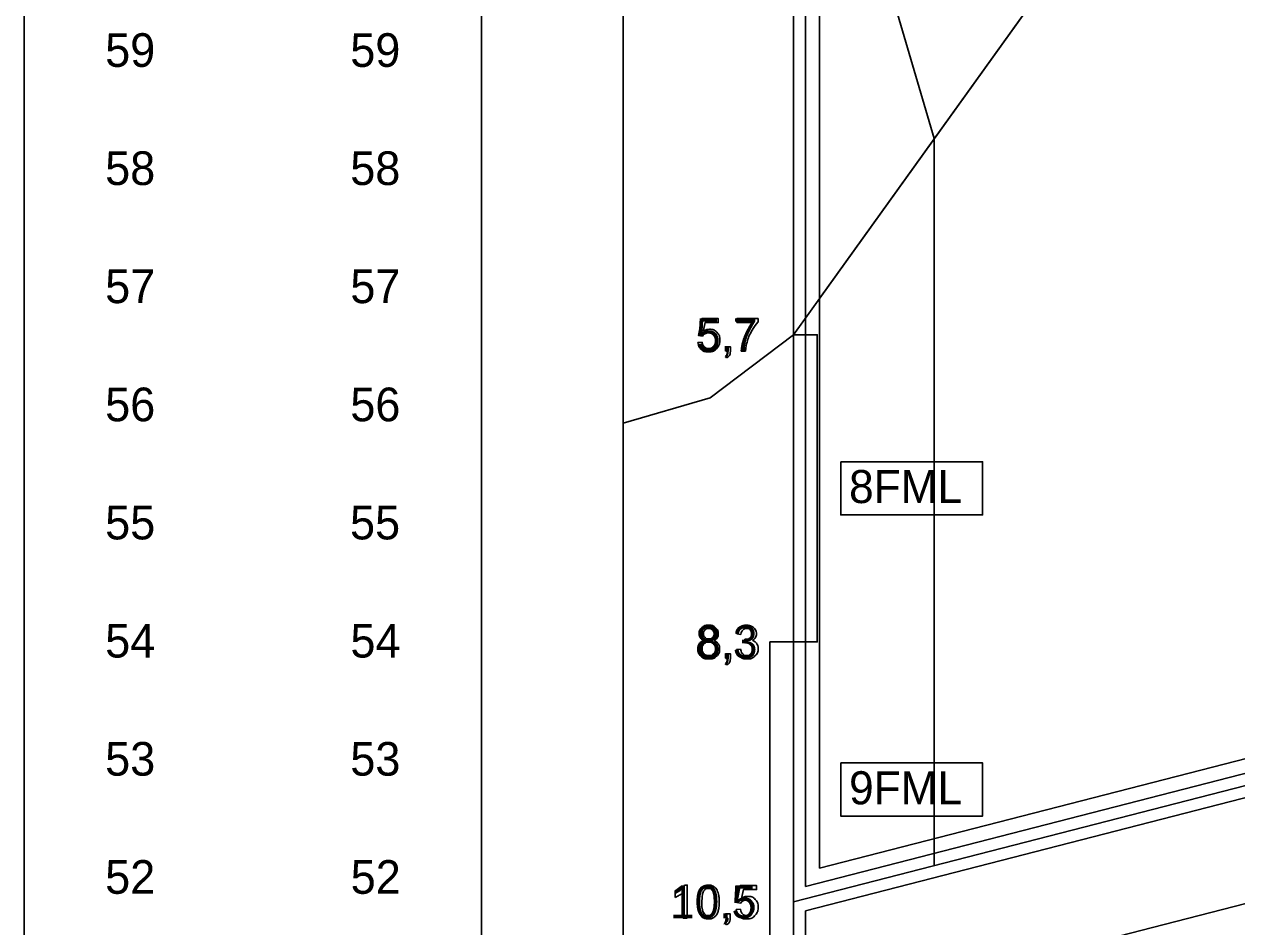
# Model space of a CAD drawing. Extents: x 533733 to 539665, y 6559126 to 6560746.
# Drawn here: x 538833.1 to 539038.4, y 6560193.4 to 6560346.2 of the extents above; entities that cross this region are included whole.
import ezdxf

# ---------------------------------------------------------------- set-up
doc = ezdxf.new("R2010")
doc.units = 0
for name, color, linetype in [('ABIJOONIS', 7, 'Continuous'), ('Default', 7, 'Continuous'), ('GEOLPUNKT', 7, 'Continuous'), ('KITSENDUSED', 7, 'Continuous'), ('LAMAM', 7, 'Continuous'), ('Laod', 7, 'Continuous'), ('PIIR_ME', 7, 'Continuous'), ('PIIRIMLEITUD', 7, 'Continuous'), ('PLOKK', 7, 'Continuous'), ('Veetase', 7, 'Continuous')]:
    doc.layers.add(name, color=color, linetype=linetype)

msp = doc.modelspace()

# ---------------------------------------------------------------- linework, layer by layer
msp.add_line((538963.4, 6560407.67), (538963.4, 6560107.67))
at = {"layer": 'ABIJOONIS'}
for p, q in [((539043.8, 6560405.69), (538963.4, 6560293.67)), ((538963.4, 6560293.67), (539043.8, 6560405.69)), ((538934.54, 6560388.36), (538934.54, 6560278.72)), ((538949.3, 6560282.98), (538963.4, 6560293.67)), ((538934.54, 6560278.72), (538949.3, 6560282.98)), ((538934.54, 6560278.72), (538934.54, 6560171.87))]:
    msp.add_line(p, q, dxfattribs=at)
for points in [[(539048.99, 6560412.93), (538963.4, 6560293.67), (538949.3, 6560282.98), (538934.54, 6560278.72)], [(538934.54, 6560392.91), (538934.54, 6560171.87), (538934.54, 6560107.1)], [(538963.4, 6560293.67), (538949.3, 6560282.98), (538934.54, 6560278.72)], [(538934.54, 6560278.72), (538934.54, 6560171.87), (538934.54, 6560107.1)]]:
    msp.add_lwpolyline(points, dxfattribs=at)
at = {"layer": 'Default'}
for points in [[(538934.54, 6560278.72), (538949.3, 6560282.98), (538963.4, 6560293.67), (539043.8, 6560405.69), (539048.99, 6560412.93), (539068.48, 6560448.07), (539158.09, 6560471.6), (539318.84, 6560462.67), (539365.97, 6560466.27), (539400.81, 6560444.27)], [(538963.4, 6560293.67), (539068.48, 6560440.07), (539068.48, 6560440.07), (539157.84, 6560463.67), (539157.84, 6560463.67), (539318.84, 6560436.67), (539318.84, 6560436.67), (539400.81, 6560444.27), (539400.81, 6560444.27), (539446.47, 6560428.67), (539446.47, 6560428.67), (539511.17, 6560226.27), (539511.17, 6560226.27)]]:
    msp.add_lwpolyline(points, dxfattribs=at)
at = {"layer": 'GEOLPUNKT'}
msp.add_line((538965.4, 6560200.25), (538965.4, 6560409.8), dxfattribs=at)
msp.add_lwpolyline([(538965.4, 6560200.25), (539157.62, 6560249.68), (539319.1, 6560244.66), (539509.17, 6560200.55)], dxfattribs=at)
at = {"layer": 'KITSENDUSED'}
for points in [[(538947.97, 6560293.44), (538947.33, 6560293.52), (538947.87, 6560296.4), (538950.65, 6560296.4), (538950.65, 6560295.74), (538948.42, 6560295.74), (538948.12, 6560294.24)], [(538953.77, 6560295.74), (538953.77, 6560296.4), (538957.4, 6560296.4), (538957.4, 6560295.86)], [(538956.51, 6560295.74), (538953.77, 6560295.74)], [(538947.2, 6560292.34), (538947.93, 6560292.4)], [(538951.93, 6560290.87), (538951.93, 6560291.65), (538952.71, 6560291.65), (538952.71, 6560290.87)], [(538952.31, 6560290.87), (538951.93, 6560290.87)], [(538955.26, 6560290.87), (538954.55, 6560290.87)], [(538952.07, 6560289.76), (538951.88, 6560290.05)], [(538954.49, 6560242.92), (538953.8, 6560243.04)], [(538955.09, 6560241.53), (538955.16, 6560242.13)], [(538951.93, 6560238.87), (538951.93, 6560239.65), (538952.71, 6560239.65), (538952.71, 6560238.87)], [(538952.31, 6560238.87), (538951.93, 6560238.87)], [(538953.73, 6560240.36), (538954.42, 6560240.45)], [(538952.07, 6560237.76), (538951.88, 6560238.05)], [(538944.96, 6560200.49), (538945.4, 6560200.49), (538945.4, 6560194.87)], [(538954.45, 6560197.44), (538953.81, 6560197.52), (538954.35, 6560200.4), (538957.13, 6560200.4), (538957.13, 6560199.74), (538954.9, 6560199.74), (538954.6, 6560198.24)], [(538943.34, 6560198.42), (538943.34, 6560199.09)], [(538945.4, 6560194.87), (538944.71, 6560194.87), (538944.71, 6560199.25)], [(538951.88, 6560194.87), (538951.88, 6560195.65), (538952.66, 6560195.65), (538952.66, 6560194.87)], [(538953.68, 6560196.34), (538954.41, 6560196.4)], [(538952.03, 6560193.76), (538951.84, 6560194.05)], [(538952.27, 6560194.87), (538951.88, 6560194.87)]]:
    msp.add_lwpolyline(points, dxfattribs=at)
for points in [[(538963.4, 6560293.67), (538967.4, 6560293.67), (538967.4, 6560241.67), (538963.4, 6560241.67)], [(538971.4, 6560272.17), (538995.4, 6560272.17), (538995.4, 6560263.17), (538971.4, 6560263.17)], [(538963.4, 6560241.67), (538959.4, 6560241.67), (538959.4, 6560191.67), (538963.4, 6560191.67)], [(538971.4, 6560221.17), (538995.4, 6560221.17), (538995.4, 6560212.17), (538971.4, 6560212.17)]]:
    msp.add_lwpolyline(points, close=True, dxfattribs=at)
for points in [[(538948.12, 6560294.24), (538948.62, 6560294.59), (538949.18, 6560294.59), (538949.91, 6560294.59), (538950.41, 6560294.08), (538950.92, 6560293.57), (538950.92, 6560292.77), (538950.92, 6560292.01), (538950.47, 6560291.46), (538949.94, 6560290.78), (538949, 6560290.78), (538948.24, 6560290.78), (538947.76, 6560291.2), (538947.27, 6560291.63), (538947.2, 6560292.34)], [(538954.55, 6560290.87), (538954.57, 6560291.53), (538954.81, 6560292.47), (538955.06, 6560293.4), (538955.53, 6560294.27), (538955.99, 6560295.14), (538956.51, 6560295.74)], [(538957.4, 6560295.86), (538956.86, 6560295.29), (538956.34, 6560294.35), (538955.81, 6560293.41), (538955.53, 6560292.41), (538955.32, 6560291.71), (538955.26, 6560290.87)], [(538947.93, 6560292.4), (538948.01, 6560291.87), (538948.3, 6560291.61), (538948.59, 6560291.34), (538949, 6560291.34), (538949.5, 6560291.34), (538949.85, 6560291.71), (538950.19, 6560292.09), (538950.19, 6560292.71), (538950.19, 6560293.3), (538949.86, 6560293.64), (538949.53, 6560293.98), (538948.99, 6560293.98), (538948.66, 6560293.98), (538948.39, 6560293.83), (538948.13, 6560293.68), (538947.97, 6560293.44)], [(538951.88, 6560290.05), (538952.1, 6560290.15), (538952.2, 6560290.34), (538952.3, 6560290.52), (538952.31, 6560290.87)], [(538952.71, 6560290.87), (538952.71, 6560290.44), (538952.55, 6560290.17), (538952.4, 6560289.91), (538952.07, 6560289.76)], [(538948.27, 6560241.91), (538947.84, 6560242.07), (538947.63, 6560242.36), (538947.42, 6560242.65), (538947.42, 6560243.05), (538947.42, 6560243.66), (538947.86, 6560244.08), (538948.3, 6560244.49), (538949.03, 6560244.49), (538949.76, 6560244.49), (538950.21, 6560244.07), (538950.65, 6560243.64), (538950.65, 6560243.03), (538950.65, 6560242.64), (538950.45, 6560242.35), (538950.24, 6560242.07), (538949.83, 6560241.91), (538950.34, 6560241.74), (538950.61, 6560241.37), (538950.88, 6560240.99), (538950.88, 6560240.47), (538950.88, 6560239.75), (538950.38, 6560239.27), (538949.87, 6560238.78), (538949.04, 6560238.78), (538948.21, 6560238.78), (538947.7, 6560239.27), (538947.2, 6560239.76), (538947.2, 6560240.49), (538947.2, 6560241.04), (538947.47, 6560241.41), (538947.75, 6560241.78), (538948.27, 6560241.91)], [(538948.13, 6560243.07), (538948.13, 6560242.68), (538948.38, 6560242.43), (538948.64, 6560242.17), (538949.05, 6560242.17), (538949.44, 6560242.17), (538949.69, 6560242.42), (538949.94, 6560242.67), (538949.94, 6560243.04), (538949.94, 6560243.41), (538949.69, 6560243.67), (538949.43, 6560243.93), (538949.04, 6560243.93), (538948.64, 6560243.93), (538948.39, 6560243.68), (538948.13, 6560243.42), (538948.13, 6560243.07)], [(538953.8, 6560243.04), (538953.93, 6560243.73), (538954.37, 6560244.11), (538954.82, 6560244.49), (538955.48, 6560244.49), (538955.94, 6560244.49), (538956.33, 6560244.3), (538956.72, 6560244.1), (538956.92, 6560243.76), (538957.12, 6560243.42), (538957.12, 6560243.04), (538957.12, 6560242.68), (538956.93, 6560242.38), (538956.73, 6560242.08), (538956.35, 6560241.91), (538956.85, 6560241.79), (538957.12, 6560241.43), (538957.4, 6560241.07), (538957.4, 6560240.53), (538957.4, 6560239.8), (538956.86, 6560239.29), (538956.33, 6560238.78), (538955.51, 6560238.78), (538954.77, 6560238.78), (538954.29, 6560239.22), (538953.8, 6560239.66), (538953.73, 6560240.36)], [(538955.16, 6560242.13), (538955.23, 6560242.12), (538955.27, 6560242.12), (538955.71, 6560242.12), (538956.06, 6560242.35), (538956.42, 6560242.58), (538956.42, 6560243.05), (538956.42, 6560243.43), (538956.16, 6560243.68), (538955.9, 6560243.93), (538955.5, 6560243.93), (538955.1, 6560243.93), (538954.83, 6560243.68), (538954.56, 6560243.42), (538954.49, 6560242.92)], [(538947.9, 6560240.49), (538947.9, 6560240.19), (538948.04, 6560239.92), (538948.18, 6560239.64), (538948.46, 6560239.49), (538948.73, 6560239.34), (538949.05, 6560239.34), (538949.54, 6560239.34), (538949.86, 6560239.66), (538950.18, 6560239.97), (538950.18, 6560240.46), (538950.18, 6560240.96), (538949.85, 6560241.29), (538949.52, 6560241.61), (538949.02, 6560241.61), (538948.54, 6560241.61), (538948.22, 6560241.29), (538947.9, 6560240.97), (538947.9, 6560240.49)], [(538954.42, 6560240.45), (538954.54, 6560239.86), (538954.82, 6560239.6), (538955.1, 6560239.34), (538955.51, 6560239.34), (538956, 6560239.34), (538956.33, 6560239.68), (538956.67, 6560240.02), (538956.67, 6560240.51), (538956.67, 6560240.99), (538956.36, 6560241.29), (538956.05, 6560241.6), (538955.57, 6560241.6), (538955.38, 6560241.6), (538955.09, 6560241.53)], [(538951.88, 6560238.05), (538952.1, 6560238.15), (538952.2, 6560238.34), (538952.3, 6560238.52), (538952.31, 6560238.87)], [(538952.71, 6560238.87), (538952.71, 6560238.44), (538952.55, 6560238.17), (538952.4, 6560237.91), (538952.07, 6560237.76)], [(538943.34, 6560199.09), (538943.91, 6560199.36), (538944.35, 6560199.74), (538944.78, 6560200.13), (538944.96, 6560200.49)], [(538947.16, 6560197.63), (538947.16, 6560198.62), (538947.37, 6560199.23), (538947.57, 6560199.84), (538947.97, 6560200.16), (538948.38, 6560200.49), (538948.99, 6560200.49), (538949.44, 6560200.49), (538949.78, 6560200.31), (538950.12, 6560200.13), (538950.34, 6560199.79), (538950.56, 6560199.45), (538950.69, 6560198.95), (538950.81, 6560198.46), (538950.81, 6560197.63), (538950.81, 6560196.65), (538950.61, 6560196.04), (538950.41, 6560195.43), (538950, 6560195.11), (538949.6, 6560194.78), (538948.99, 6560194.78), (538948.18, 6560194.78), (538947.72, 6560195.35), (538947.16, 6560196.06), (538947.16, 6560197.63)], [(538947.87, 6560197.63), (538947.87, 6560196.25), (538948.19, 6560195.8), (538948.51, 6560195.34), (538948.99, 6560195.34), (538949.46, 6560195.34), (538949.78, 6560195.8), (538950.1, 6560196.25), (538950.1, 6560197.63), (538950.1, 6560199.01), (538949.78, 6560199.47), (538949.46, 6560199.92), (538948.98, 6560199.92), (538948.51, 6560199.92), (538948.22, 6560199.52), (538947.87, 6560199.01), (538947.87, 6560197.63)], [(538944.71, 6560199.25), (538944.46, 6560199.01), (538944.06, 6560198.78), (538943.66, 6560198.54), (538943.34, 6560198.42)], [(538954.6, 6560198.24), (538955.1, 6560198.59), (538955.66, 6560198.59), (538956.39, 6560198.59), (538956.89, 6560198.08), (538957.4, 6560197.57), (538957.4, 6560196.77), (538957.4, 6560196.01), (538956.95, 6560195.46), (538956.42, 6560194.78), (538955.48, 6560194.78), (538954.72, 6560194.78), (538954.24, 6560195.2), (538953.75, 6560195.63), (538953.68, 6560196.34)], [(538954.41, 6560196.4), (538954.49, 6560195.87), (538954.78, 6560195.61), (538955.07, 6560195.34), (538955.48, 6560195.34), (538955.98, 6560195.34), (538956.33, 6560195.71), (538956.67, 6560196.09), (538956.67, 6560196.71), (538956.67, 6560197.3), (538956.34, 6560197.64), (538956.01, 6560197.98), (538955.47, 6560197.98), (538955.14, 6560197.98), (538954.87, 6560197.83), (538954.6, 6560197.68), (538954.45, 6560197.44)], [(538951.84, 6560194.05), (538952.05, 6560194.15), (538952.16, 6560194.34), (538952.26, 6560194.52), (538952.27, 6560194.87)], [(538952.66, 6560194.87), (538952.66, 6560194.44), (538952.51, 6560194.17), (538952.36, 6560193.91), (538952.03, 6560193.76)]]:
    msp.add_open_spline(points, degree=3, dxfattribs=at)
at = {"layer": 'LAMAM'}
for p, q in [((538963.4, 6560407.67), (538987.23, 6560326.88)), ((538987.23, 6560326.88), (538987.23, 6560203.8))]:
    msp.add_line(p, q, dxfattribs=at)
at = {"layer": 'Laod'}
msp.add_line((538963.4, 6560197.67), (538963.4, 6560407.67), dxfattribs=at)
msp.add_lwpolyline([(538963.4, 6560197.67), (539157.84, 6560247.67), (539318.84, 6560242.67), (539511.17, 6560198.04)], dxfattribs=at)
at = {"layer": 'PIIR_ME'}
msp.add_line((538910.54, 6560101.87), (538910.54, 6560561.87), dxfattribs=at)
at = {"layer": 'PIIRIMLEITUD'}
for p, q in [((538967.8, 6560203.34), (538967.8, 6560408.08)), ((538965.4, 6560196.12), (538965.4, 6560107.67))]:
    msp.add_line(p, q, dxfattribs=at)
for points in [[(538967.8, 6560299.8), (539068.48, 6560440.07), (539068.48, 6560440.07), (539157.84, 6560463.67), (539157.84, 6560463.67), (539318.84, 6560436.67), (539318.84, 6560436.67), (539400.81, 6560444.27), (539400.81, 6560444.27), (539446.47, 6560428.67), (539446.47, 6560428.67), (539506.77, 6560240.06)], [(538967.8, 6560203.34), (539157.35, 6560252.09), (539319.42, 6560247.05), (539506.77, 6560203.57)], [(538965.4, 6560196.12), (539158.07, 6560245.66), (539318.59, 6560240.68), (539511.17, 6560195.98)]]:
    msp.add_lwpolyline(points, dxfattribs=at)
at = {"layer": 'PLOKK'}
msp.add_line((538833.14, 6560101.87), (538833.14, 6560561.87), dxfattribs=at)
at = {"layer": 'Veetase'}
msp.add_lwpolyline([(538934.54, 6560174.06), (538963.4, 6560177.67), (539157.84, 6560227.67), (539318.84, 6560222.67), (539569.62, 6560164.47), (539585.37, 6560162.26)], dxfattribs=at)

# ---------------------------------------------------------------- texts
at = {"layer": 'KITSENDUSED'}
for s, p in [('5,7', (538946.88, 6560290.87)), ('8FML', (538972.8, 6560265.17)), ('8,3', (538946.88, 6560238.87)), ('9FML', (538972.8, 6560214.17)), ('10,5', (538942.49, 6560194.87))]:
    msp.add_text(s, height=5.6, dxfattribs=at).set_placement(p)
at = {"layer": 'PIIR_ME'}
for s, p in [('59', (538888.34, 6560339.02)), ('58', (538888.34, 6560319.02)), ('57', (538888.35, 6560299.02)), ('56', (538888.35, 6560279.02)), ('55', (538888.3, 6560259.02)), ('54', (538888.37, 6560239.02)), ('53', (538888.35, 6560219.02)), ('52', (538888.41, 6560199.02))]:
    msp.add_text(s, height=5.7, dxfattribs=at).set_placement(p)
at = {"layer": 'PLOKK'}
for s, p in [('59', (538846.84, 6560339.02)), ('58', (538846.84, 6560319.02)), ('57', (538846.84, 6560299.02)), ('56', (538846.84, 6560279.02)), ('55', (538846.84, 6560259.02)), ('54', (538846.84, 6560239.02)), ('53', (538846.84, 6560219.02)), ('52', (538846.84, 6560199.02))]:
    msp.add_text(s, height=5.7, dxfattribs=at).set_placement(p)

doc.saveas('drawing.dxf')
